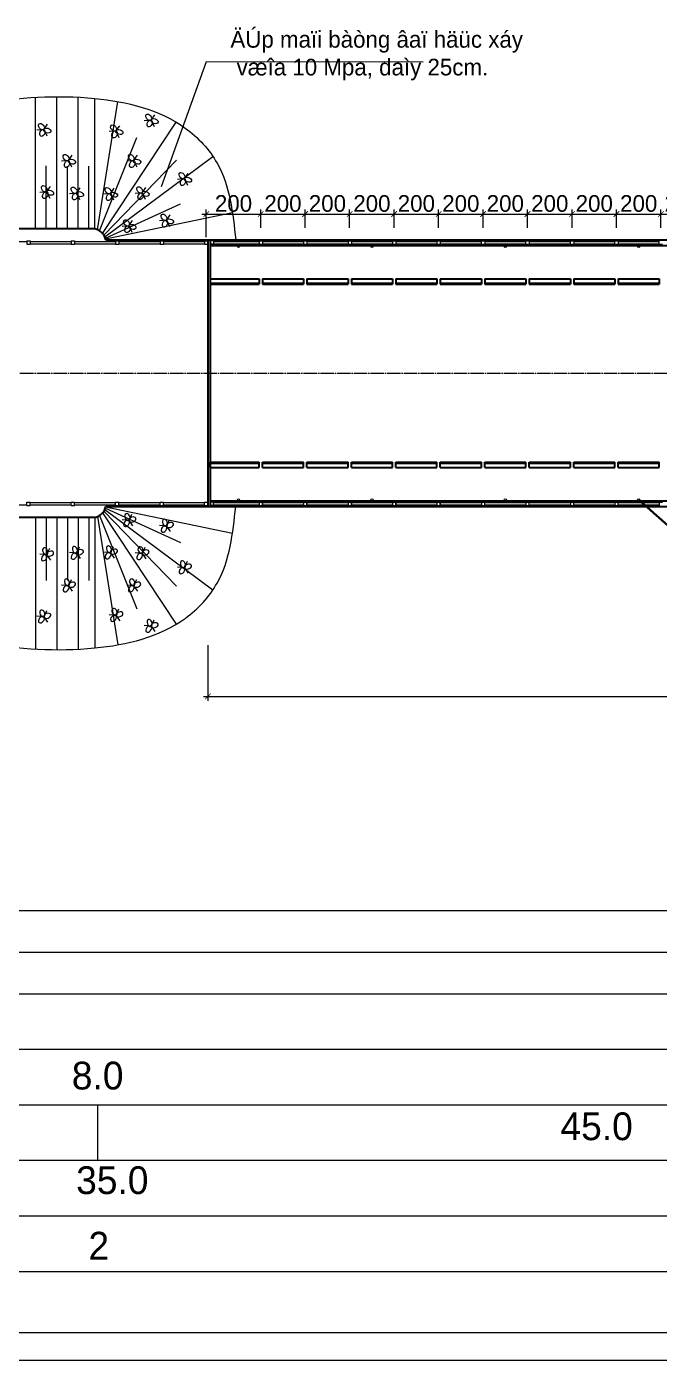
# Model space of a CAD drawing. Header units: millimetres. Extents: x -354608 to 492029, y -885357 to -234285.
# Drawn here: x -290469 to -262019, y -885357 to -825330 of the extents above; entities that cross this region are included whole.
import ezdxf

# ---------------------------------------------------------------- set-up
doc = ezdxf.new("R2010")
doc.units = ezdxf.units.MM
doc.header["$LTSCALE"] = 0.25
doc.header["$MEASUREMENT"] = 0
doc.header["$PDMODE"] = 34
doc.linetypes.add('ACAD_ISO04W100', pattern=[30, 24, -3, 0, -3])
doc.layers.get('0').update_dxf_attribs({"lineweight": 30})
for name, color, linetype, lineweight in [('!text', 130, 'Continuous', 20), ('2', 253, 'Continuous', 15), ('dam', 1, 'Continuous', 35), ('duong 1', 1, 'Continuous', 30), ('duong 3', 3, 'Continuous', 30), ('duongtam', 3, 'ACAD_ISO04W100', 18), ('kichthuoc', 3, 'Continuous', 20)]:
    doc.layers.add(name, color=color, linetype=linetype, lineweight=lineweight)
doc.styles.add('K-THUOC', font='11_3664_VSWICONN.TTF')
doc.styles.get("Standard").update_dxf_attribs({"font": 'VNswitzerlandcondlight.TTF'})
doc.dimstyles.new('CHUAN TL 250', dxfattribs={"dimscale": 250, "dimtxt": 3, "dimasz": 1, "dimexe": 0.8, "dimexo": 0.5, "dimgap": 0.35, "dimtad": 1, "dimdec": 0, "dimlfac": 0.1, "dimzin": 0, "dimdsep": 46, "dimtxsty": 'K-THUOC', "dimblk": 'ARCHTICK', "dimcen": 1, "dimdle": 0.8, "dimclrd": 7, "dimclre": 7, "dimclrt": 256, "dimadec": 0, "dimazin": 0, "dimtfac": 1, "dimtdec": 0, "dimtmove": 0, "dimatfit": 3, "dimfxl": 0, "dimfrac": 2, "dimtolj": 1, "dimtzin": 0, "dimlwd": 15, "dimlwe": 15, "dimarcsym": 0})

# ---------------------------------------------------------------- blocks, each defined once
blk = doc.blocks.new('_ArchTick')
at = {"color": 0, "linetype": 'ByBlock', "const_width": 0.15}
blk.add_lwpolyline([(-0.5, -0.5), (0.5, 0.5)], dxfattribs=at)
blk = doc.blocks.new('*D541')
at = {"layer": '2', "color": 7, "lineweight": 15}
for p, q in [((-268144, -833762), (-265744, -833762)), ((-267944, -834382), (-267944, -833562)), ((-265944, -834382), (-265944, -833562))]:
    blk.add_line(p, q, dxfattribs=at)
at = {"layer": 'Defpoints', "color": 0}
for p in [(-265944, -833762), (-267944, -834507), (-265944, -834507)]:
    blk.add_point(p, dxfattribs=at)
at = {"layer": '2', "color": 7, "lineweight": 15, "xscale": 250, "yscale": 250, "zscale": 250, "rotation": 180}
blk.add_blockref('_ArchTick', (-267944, -833762), dxfattribs=at)
at = {"layer": '2', "color": 7, "lineweight": 15, "xscale": 250, "yscale": 250, "zscale": 250}
blk.add_blockref('_ArchTick', (-265944, -833762), dxfattribs=at)
at = {"layer": '2', "insert": (-266944, -833291), "char_height": 750, "attachment_point": 5, "style": 'K-THUOC'}
blk.add_mtext('\\A1;200', dxfattribs=at)
blk = doc.blocks.new('*D542')
at = {"layer": '2', "color": 7, "lineweight": 15}
for p, q in [((-266144, -833762), (-263744, -833762)), ((-265944, -834382), (-265944, -833562)), ((-263944, -834382), (-263944, -833562))]:
    blk.add_line(p, q, dxfattribs=at)
at = {"layer": 'Defpoints', "color": 0}
for p in [(-263944, -833762), (-265944, -834507), (-263944, -834507)]:
    blk.add_point(p, dxfattribs=at)
at = {"layer": '2', "color": 7, "lineweight": 15, "xscale": 250, "yscale": 250, "zscale": 250, "rotation": 180}
blk.add_blockref('_ArchTick', (-265944, -833762), dxfattribs=at)
at = {"layer": '2', "color": 7, "lineweight": 15, "xscale": 250, "yscale": 250, "zscale": 250}
blk.add_blockref('_ArchTick', (-263944, -833762), dxfattribs=at)
at = {"layer": '2', "insert": (-264944, -833291), "char_height": 750, "attachment_point": 5, "style": 'K-THUOC'}
blk.add_mtext('\\A1;200', dxfattribs=at)
blk = doc.blocks.new('*D543')
at = {"layer": '2', "color": 7, "lineweight": 15}
for p, q in [((-264144, -833762), (-261744, -833762)), ((-263944, -834382), (-263944, -833562)), ((-261944, -834382), (-261944, -833562))]:
    blk.add_line(p, q, dxfattribs=at)
at = {"layer": 'Defpoints', "color": 0}
for p in [(-261944, -833762), (-263944, -834507), (-261944, -834507)]:
    blk.add_point(p, dxfattribs=at)
at = {"layer": '2', "color": 7, "lineweight": 15, "xscale": 250, "yscale": 250, "zscale": 250, "rotation": 180}
blk.add_blockref('_ArchTick', (-263944, -833762), dxfattribs=at)
at = {"layer": '2', "color": 7, "lineweight": 15, "xscale": 250, "yscale": 250, "zscale": 250}
blk.add_blockref('_ArchTick', (-261944, -833762), dxfattribs=at)
at = {"layer": '2', "insert": (-262944, -833291), "char_height": 750, "attachment_point": 5, "style": 'K-THUOC'}
blk.add_mtext('\\A1;200', dxfattribs=at)
blk = doc.blocks.new('*D544')
at = {"layer": '2', "color": 7, "lineweight": 15}
for p, q in [((-262144, -833762), (-259744, -833762)), ((-261944, -834382), (-261944, -833562)), ((-259944, -834382), (-259944, -833562))]:
    blk.add_line(p, q, dxfattribs=at)
at = {"layer": 'Defpoints', "color": 0}
for p in [(-259944, -833762), (-261944, -834507), (-259944, -834507)]:
    blk.add_point(p, dxfattribs=at)
at = {"layer": '2', "color": 7, "lineweight": 15, "xscale": 250, "yscale": 250, "zscale": 250, "rotation": 180}
blk.add_blockref('_ArchTick', (-261944, -833762), dxfattribs=at)
at = {"layer": '2', "color": 7, "lineweight": 15, "xscale": 250, "yscale": 250, "zscale": 250}
blk.add_blockref('_ArchTick', (-259944, -833762), dxfattribs=at)
at = {"layer": '2', "insert": (-260944, -833291), "char_height": 750, "attachment_point": 5, "style": 'K-THUOC'}
blk.add_mtext('\\A1;200', dxfattribs=at)
blk = doc.blocks.new('*D584')
at = {"layer": '2', "color": 7, "lineweight": 15}
for p, q in [((-270144, -833762), (-267744, -833762)), ((-269944, -834382), (-269944, -833562)), ((-267944, -834382), (-267944, -833562))]:
    blk.add_line(p, q, dxfattribs=at)
at = {"layer": 'Defpoints', "color": 0}
for p in [(-267944, -833762), (-269944, -834507), (-267944, -834507)]:
    blk.add_point(p, dxfattribs=at)
at = {"layer": '2', "color": 7, "lineweight": 15, "xscale": 250, "yscale": 250, "zscale": 250, "rotation": 180}
blk.add_blockref('_ArchTick', (-269944, -833762), dxfattribs=at)
at = {"layer": '2', "color": 7, "lineweight": 15, "xscale": 250, "yscale": 250, "zscale": 250}
blk.add_blockref('_ArchTick', (-267944, -833762), dxfattribs=at)
at = {"layer": '2', "insert": (-268944, -833291), "char_height": 750, "attachment_point": 5, "style": 'K-THUOC'}
blk.add_mtext('\\A1;200', dxfattribs=at)
blk = doc.blocks.new('*D585')
at = {"layer": '2', "color": 7, "lineweight": 15}
for p, q in [((-272144, -833762), (-269744, -833762)), ((-271944, -834382), (-271944, -833562)), ((-269944, -834382), (-269944, -833562))]:
    blk.add_line(p, q, dxfattribs=at)
at = {"layer": 'Defpoints', "color": 0}
for p in [(-269944, -833762), (-271944, -834507), (-269944, -834507)]:
    blk.add_point(p, dxfattribs=at)
at = {"layer": '2', "color": 7, "lineweight": 15, "xscale": 250, "yscale": 250, "zscale": 250, "rotation": 180}
blk.add_blockref('_ArchTick', (-271944, -833762), dxfattribs=at)
at = {"layer": '2', "color": 7, "lineweight": 15, "xscale": 250, "yscale": 250, "zscale": 250}
blk.add_blockref('_ArchTick', (-269944, -833762), dxfattribs=at)
at = {"layer": '2', "insert": (-270944, -833291), "char_height": 750, "attachment_point": 5, "style": 'K-THUOC'}
blk.add_mtext('\\A1;200', dxfattribs=at)
blk = doc.blocks.new('*D586')
at = {"layer": '2', "color": 7, "lineweight": 15}
for p, q in [((-274144, -833762), (-271744, -833762)), ((-273944, -834382), (-273944, -833562)), ((-271944, -834382), (-271944, -833562))]:
    blk.add_line(p, q, dxfattribs=at)
at = {"layer": 'Defpoints', "color": 0}
for p in [(-271944, -833762), (-273944, -834507), (-271944, -834507)]:
    blk.add_point(p, dxfattribs=at)
at = {"layer": '2', "color": 7, "lineweight": 15, "xscale": 250, "yscale": 250, "zscale": 250, "rotation": 180}
blk.add_blockref('_ArchTick', (-273944, -833762), dxfattribs=at)
at = {"layer": '2', "color": 7, "lineweight": 15, "xscale": 250, "yscale": 250, "zscale": 250}
blk.add_blockref('_ArchTick', (-271944, -833762), dxfattribs=at)
at = {"layer": '2', "insert": (-272944, -833291), "char_height": 750, "attachment_point": 5, "style": 'K-THUOC'}
blk.add_mtext('\\A1;200', dxfattribs=at)
blk = doc.blocks.new('*D587')
at = {"layer": '2', "color": 7, "lineweight": 15}
for p, q in [((-276144, -833762), (-273744, -833762)), ((-275944, -834382), (-275944, -833562)), ((-273944, -834382), (-273944, -833562))]:
    blk.add_line(p, q, dxfattribs=at)
at = {"layer": 'Defpoints', "color": 0}
for p in [(-273944, -833762), (-275944, -834507), (-273944, -834507)]:
    blk.add_point(p, dxfattribs=at)
at = {"layer": '2', "color": 7, "lineweight": 15, "xscale": 250, "yscale": 250, "zscale": 250, "rotation": 180}
blk.add_blockref('_ArchTick', (-275944, -833762), dxfattribs=at)
at = {"layer": '2', "color": 7, "lineweight": 15, "xscale": 250, "yscale": 250, "zscale": 250}
blk.add_blockref('_ArchTick', (-273944, -833762), dxfattribs=at)
at = {"layer": '2', "insert": (-274944, -833291), "char_height": 750, "attachment_point": 5, "style": 'K-THUOC'}
blk.add_mtext('\\A1;200', dxfattribs=at)
blk = doc.blocks.new('*D588')
at = {"layer": '2', "color": 7, "lineweight": 15}
for p, q in [((-278144, -833762), (-275744, -833762)), ((-277944, -834382), (-277944, -833562)), ((-275944, -834382), (-275944, -833562))]:
    blk.add_line(p, q, dxfattribs=at)
at = {"layer": 'Defpoints', "color": 0}
for p in [(-275944, -833762), (-277944, -834507), (-275944, -834507)]:
    blk.add_point(p, dxfattribs=at)
at = {"layer": '2', "color": 7, "lineweight": 15, "xscale": 250, "yscale": 250, "zscale": 250, "rotation": 180}
blk.add_blockref('_ArchTick', (-277944, -833762), dxfattribs=at)
at = {"layer": '2', "color": 7, "lineweight": 15, "xscale": 250, "yscale": 250, "zscale": 250}
blk.add_blockref('_ArchTick', (-275944, -833762), dxfattribs=at)
at = {"layer": '2', "insert": (-276944, -833291), "char_height": 750, "attachment_point": 5, "style": 'K-THUOC'}
blk.add_mtext('\\A1;200', dxfattribs=at)
blk = doc.blocks.new('*D589')
at = {"layer": '2', "color": 7, "lineweight": 15}
for p, q in [((-280144, -833762), (-277744, -833762)), ((-279944, -834382), (-279944, -833562)), ((-277944, -834382), (-277944, -833562))]:
    blk.add_line(p, q, dxfattribs=at)
at = {"layer": 'Defpoints', "color": 0}
for p in [(-277944, -833762), (-279944, -834507), (-277944, -834507)]:
    blk.add_point(p, dxfattribs=at)
at = {"layer": '2', "color": 7, "lineweight": 15, "xscale": 250, "yscale": 250, "zscale": 250, "rotation": 180}
blk.add_blockref('_ArchTick', (-279944, -833762), dxfattribs=at)
at = {"layer": '2', "color": 7, "lineweight": 15, "xscale": 250, "yscale": 250, "zscale": 250}
blk.add_blockref('_ArchTick', (-277944, -833762), dxfattribs=at)
at = {"layer": '2', "insert": (-278944, -833291), "char_height": 750, "attachment_point": 5, "style": 'K-THUOC'}
blk.add_mtext('\\A1;200', dxfattribs=at)
blk = doc.blocks.new('*D590')
at = {"layer": '2', "color": 7, "lineweight": 15}
for p, q in [((-282592, -833762), (-279744, -833762)), ((-282392, -834801), (-282392, -833562)), ((-279944, -834382), (-279944, -833562))]:
    blk.add_line(p, q, dxfattribs=at)
at = {"layer": 'Defpoints', "color": 0}
for p in [(-279944, -833762), (-282392, -834926), (-279944, -834507)]:
    blk.add_point(p, dxfattribs=at)
at = {"layer": '2', "color": 7, "lineweight": 15, "xscale": 250, "yscale": 250, "zscale": 250, "rotation": 180}
blk.add_blockref('_ArchTick', (-282392, -833762), dxfattribs=at)
at = {"layer": '2', "color": 7, "lineweight": 15, "xscale": 250, "yscale": 250, "zscale": 250}
blk.add_blockref('_ArchTick', (-279944, -833762), dxfattribs=at)
at = {"layer": '2', "insert": (-281168, -833291), "char_height": 750, "attachment_point": 5, "style": 'K-THUOC'}
blk.add_mtext('\\A1;200', dxfattribs=at)
blk = doc.blocks.new('*D676')
at = {"layer": '2', "color": 7, "lineweight": 15}
for p, q in [((-182019, -849772), (-182019, -855673)), ((-282319, -853167), (-282319, -855673)), ((-282519, -855473), (-181819, -855473))]:
    blk.add_line(p, q, dxfattribs=at)
at = {"layer": 'Defpoints', "color": 0}
for p in [(-182019, -849647), (-282319, -853042), (-182019, -855473)]:
    blk.add_point(p, dxfattribs=at)
at = {"layer": '2', "color": 7, "lineweight": 15, "xscale": 250, "yscale": 250, "zscale": 250, "rotation": 180}
blk.add_blockref('_ArchTick', (-282319, -855473), dxfattribs=at)
at = {"layer": '2', "color": 7, "lineweight": 15, "xscale": 250, "yscale": 250, "zscale": 250}
blk.add_blockref('_ArchTick', (-182019, -855473), dxfattribs=at)
at = {"layer": '2', "insert": (-232169, -855003), "char_height": 750, "attachment_point": 5, "style": 'K-THUOC'}
blk.add_mtext('\\A1;10030', dxfattribs=at)

msp = doc.modelspace()

# ---------------------------------------------------------------- linework, layer by layer
at = {"layer": '!text', "color": 2}
for p, q in [((-287407, -834425.8), (-287407, -828558)), ((-287285.2, -834468.5), (-286367.3, -828700.2)), ((-287060.7, -834634.6), (-283747.1, -829624.3)), ((-287191.5, -834521), (-285519.8, -830316.5)), ((-287000.1, -834713.4), (-283737.6, -831336.6)), ((-286958.3, -834786.1), (-282094, -831170.2)), ((-286928.8, -834854.5), (-283548, -833309.1)), ((-281216.5, -833712.1), (-286917.5, -834888.1)), ((-281216.5, -848139.5), (-286917.5, -846963.5)), ((-287407, -847425.8), (-287407, -853293.6)), ((-287285.2, -847383.1), (-286367.3, -853151.4)), ((-287191.5, -847330.6), (-285519.8, -851535.1)), ((-287060.7, -847217), (-283747.1, -852227.3)), ((-287000.1, -847138.2), (-283737.6, -850515)), ((-286958.3, -847065.5), (-282094, -850681.4)), ((-286928.8, -846997), (-283548, -848542.5)), ((-343464.9, -865104.7), (-39561.6, -865104.7)), ((-322182.5, -866979.7), (-41792.9, -866979.7)), ((-343464.9, -868854.7), (-39561.6, -868854.7)), ((-343464.9, -871354.7), (-39561.6, -871354.7)), ((-343464.9, -873854.7), (-39561.6, -873854.7)), ((-287268.6, -876354.7), (-287268.6, -873854.7)), ((-343464.9, -876354.7), (-39561.6, -876354.7)), ((-343464.9, -878854.7), (-39561.6, -878854.7)), ((-343464.9, -881354.7), (-39561.6, -881354.7))]:
    msp.add_line(p, q, dxfattribs=at)
for points in [[(-322268.6, -834425.8), (-309032, -832045.1), (-297529.5, -829784.1), (-287407, -828558), (-283343.3, -829890.8), (-281904.2, -831477.2), (-281068.6, -834925.8)], [(-322268.6, -847425.8), (-309032, -849806.5), (-297529.5, -852067.5), (-287407, -853293.6), (-283343.3, -851960.8), (-281904.2, -850374.4), (-281068.6, -846925.8)]]:
    msp.add_spline(points, degree=3, dxfattribs=at)
at = {"layer": '2'}
for p, q in [((-284411.1, -832520), (-282376.5, -826900.8)), ((-282376.5, -826900.8), (-272639.4, -826912.9)), ((-290067.9, -834425.8), (-290067.9, -828508.9)), ((-289107.9, -834425.8), (-289107.9, -828480.5)), ((-288147.9, -834425.8), (-288147.9, -828502.7)), ((-284876.7, -829534.1), (-285180.9, -829564.9)), ((-284876.7, -829534.1), (-284707.2, -829295.2)), ((-284876.7, -829534.1), (-284740.2, -829822.1)), ((-289701.6, -829957.5), (-290005.8, -829988.4)), ((-289701.6, -829957.5), (-289532.1, -829718.7)), ((-289701.6, -829957.5), (-289565.1, -830245.5)), ((-286454.8, -830024), (-286759, -830054.9)), ((-286454.8, -830024), (-286285.3, -829785.2)), ((-286454.8, -830024), (-286318.3, -830312)), ((-288592.7, -831356.5), (-288896.9, -831387.4)), ((-288592.7, -831356.5), (-288423.2, -831117.7)), ((-288592.7, -831356.5), (-288456.2, -831644.5)), ((-285658.6, -831356.3), (-285962.8, -831387.2)), ((-285658.6, -831356.3), (-285489.1, -831117.5)), ((-285658.6, -831356.3), (-285522.1, -831644.3)), ((-289587.9, -834425.8), (-289587.9, -831589.2)), ((-288627.9, -834425.8), (-288627.9, -831601.2)), ((-287667.9, -834425.8), (-287667.9, -831601.2)), ((-283378.1, -832169.8), (-283208.7, -831931)), ((-289571.3, -832756), (-289401.8, -832517.2)), ((-285282.9, -832808.1), (-285113.4, -832569.2)), ((-283378.1, -832169.8), (-283682.3, -832200.7)), ((-283378.1, -832169.8), (-283241.6, -832457.8)), ((-289571.3, -832756), (-289875.5, -832786.9)), ((-289571.3, -832756), (-289434.8, -833044)), ((-288234.3, -832820.8), (-288538.6, -832851.7)), ((-288234.3, -832820.8), (-288064.9, -832582)), ((-288234.3, -832820.8), (-288097.8, -833108.8)), ((-286703.8, -832842.4), (-287008, -832873.3)), ((-286703.8, -832842.4), (-286534.3, -832603.6)), ((-286703.8, -832842.4), (-286567.3, -833130.4)), ((-285282.9, -832808.1), (-285587.1, -832838.9)), ((-285282.9, -832808.1), (-285146.4, -833096)), ((-285872.6, -834294.7), (-286176.8, -834325.5)), ((-285872.6, -834294.7), (-285703.1, -834055.8)), ((-285872.6, -834294.7), (-285736.1, -834582.7)), ((-284187.7, -834042.2), (-284491.9, -834073.1)), ((-284187.7, -834042.2), (-284018.2, -833803.4)), ((-284187.7, -834042.2), (-284051.2, -834330.2)), ((-290067.9, -847425.8), (-290067.9, -853342.7)), ((-289587.9, -847425.8), (-289587.9, -850262.3)), ((-289107.9, -847425.8), (-289107.9, -853371.1)), ((-288627.9, -847425.8), (-288627.9, -850250.3)), ((-288147.9, -847425.8), (-288147.9, -853348.9)), ((-287667.9, -847425.8), (-287667.9, -850250.3)), ((-285872.6, -847556.9), (-286176.8, -847526)), ((-285872.6, -847556.9), (-285736.1, -847268.9)), ((-285872.6, -847556.9), (-285703.1, -847795.7)), ((-284187.7, -847809.3), (-284051.2, -847521.4)), ((-284187.7, -847809.3), (-284491.9, -847778.5)), ((-284187.7, -847809.3), (-284018.2, -848048.2)), ((-288234.3, -849030.7), (-288097.8, -848742.8)), ((-286703.8, -849009.2), (-286567.3, -848721.2)), ((-285282.9, -849043.5), (-285146.4, -848755.5)), ((-289571.3, -849095.6), (-289875.5, -849064.7)), ((-289571.3, -849095.6), (-289434.8, -848807.6)), ((-289571.3, -849095.6), (-289401.8, -849334.4)), ((-288234.3, -849030.7), (-288538.6, -848999.9)), ((-288234.3, -849030.7), (-288064.9, -849269.6)), ((-286703.8, -849009.2), (-287008, -848978.3)), ((-286703.8, -849009.2), (-286534.3, -849248)), ((-285282.9, -849043.5), (-285587.1, -849012.7)), ((-285282.9, -849043.5), (-285113.4, -849282.4)), ((-283378.1, -849681.7), (-283682.3, -849650.9)), ((-283378.1, -849681.7), (-283241.6, -849393.7)), ((-283378.1, -849681.7), (-283208.7, -849920.6)), ((-288592.7, -850495.1), (-288896.9, -850464.2)), ((-288592.7, -850495.1), (-288456.2, -850207.1)), ((-288592.7, -850495.1), (-288423.2, -850733.9)), ((-285658.6, -850495.2), (-285962.8, -850464.4)), ((-285658.6, -850495.2), (-285522.1, -850207.3)), ((-285658.6, -850495.2), (-285489.1, -850734.1)), ((-289701.6, -851894), (-289565.1, -851606.1)), ((-286454.8, -851827.5), (-286318.3, -851539.6)), ((-289701.6, -851894), (-290005.8, -851863.2)), ((-289701.6, -851894), (-289532.1, -852132.9)), ((-286454.8, -851827.5), (-286759, -851796.7)), ((-286454.8, -851827.5), (-286285.3, -852066.4)), ((-284876.7, -852317.5), (-285180.9, -852286.6)), ((-284876.7, -852317.5), (-284740.2, -852029.5)), ((-284876.7, -852317.5), (-284707.2, -852556.3))]:
    msp.add_line(p, q, dxfattribs=at)
at = {"layer": '2', "lineweight": 5}
for p, q in [((-290468.6, -834975.8), (-290318.6, -834975.8)), ((-290468.6, -834975.8), (-290318.6, -834975.8)), ((-290468.6, -834975.8), (-290468.6, -835125.8)), ((-290318.6, -834975.8), (-290318.6, -835125.8)), ((-290318.6, -834975.8), (-290318.6, -835125.8)), ((-288468.6, -834975.8), (-288318.6, -834975.8)), ((-288468.6, -834975.8), (-288318.6, -834975.8)), ((-288468.6, -834975.8), (-288468.6, -835125.8)), ((-288318.6, -834975.8), (-288318.6, -835125.8)), ((-288318.6, -834975.8), (-288318.6, -835125.8)), ((-286468.6, -834975.8), (-286318.6, -834975.8)), ((-286468.6, -834975.8), (-286318.6, -834975.8)), ((-286468.6, -834975.8), (-286468.6, -835125.8)), ((-286318.6, -834975.8), (-286318.6, -835125.8)), ((-286318.6, -834975.8), (-286318.6, -835125.8)), ((-284468.6, -834975.8), (-284318.6, -834975.8)), ((-284468.6, -834975.8), (-284318.6, -834975.8)), ((-284468.6, -834975.8), (-284468.6, -835125.8)), ((-284318.6, -834975.8), (-284318.6, -835125.8)), ((-284318.6, -834975.8), (-284318.6, -835125.8)), ((-282468.6, -834975.8), (-282318.6, -834975.8)), ((-282468.6, -834975.8), (-282318.6, -834975.8)), ((-282468.6, -834975.8), (-282468.6, -835125.8)), ((-282468.6, -834975.8), (-282318.6, -834975.8)), ((-282468.6, -834975.8), (-282318.6, -834975.8)), ((-282468.6, -834975.8), (-282468.6, -835125.8)), ((-282318.6, -834975.8), (-282318.6, -835125.8)), ((-282318.6, -834975.8), (-282318.6, -835125.8)), ((-282318.6, -834975.8), (-282318.6, -835125.8)), ((-282318.6, -834975.8), (-282318.6, -835125.8)), ((-282218.6, -834975.8), (-282218.6, -835125.8)), ((-282068.6, -834975.8), (-282218.6, -834975.8)), ((-282218.6, -834975.8), (-282218.6, -835125.8)), ((-282068.6, -834975.8), (-282218.6, -834975.8)), ((-282068.6, -834975.8), (-282068.6, -835125.8)), ((-280018.6, -834975.8), (-279868.6, -834975.8)), ((-280018.6, -834975.8), (-279868.6, -834975.8)), ((-280018.6, -834975.8), (-280018.6, -835125.8)), ((-279868.6, -834975.8), (-279868.6, -835125.8)), ((-279868.6, -834975.8), (-279868.6, -835125.8)), ((-278018.6, -834975.8), (-277868.6, -834975.8)), ((-278018.6, -834975.8), (-277868.6, -834975.8)), ((-278018.6, -834975.8), (-278018.6, -835125.8)), ((-277868.6, -834975.8), (-277868.6, -835125.8)), ((-277868.6, -834975.8), (-277868.6, -835125.8)), ((-276018.6, -834975.8), (-275868.6, -834975.8)), ((-276018.6, -834975.8), (-275868.6, -834975.8)), ((-276018.6, -834975.8), (-276018.6, -835125.8)), ((-275868.6, -834975.8), (-275868.6, -835125.8)), ((-275868.6, -834975.8), (-275868.6, -835125.8)), ((-274018.6, -834975.8), (-273868.6, -834975.8)), ((-274018.6, -834975.8), (-273868.6, -834975.8)), ((-274018.6, -834975.8), (-274018.6, -835125.8)), ((-273868.6, -834975.8), (-273868.6, -835125.8)), ((-273868.6, -834975.8), (-273868.6, -835125.8)), ((-272018.6, -834975.8), (-271868.6, -834975.8)), ((-272018.6, -834975.8), (-271868.6, -834975.8)), ((-272018.6, -834975.8), (-272018.6, -835125.8)), ((-271868.6, -834975.8), (-271868.6, -835125.8)), ((-271868.6, -834975.8), (-271868.6, -835125.8)), ((-270018.6, -834975.8), (-269868.6, -834975.8)), ((-270018.6, -834975.8), (-269868.6, -834975.8)), ((-270018.6, -835125.8), (-270018.6, -834975.8)), ((-270018.6, -835125.8), (-270018.6, -834975.8)), ((-269868.6, -834975.8), (-269868.6, -835125.8)), ((-269868.6, -834975.8), (-269868.6, -835125.8)), ((-268018.6, -834975.8), (-267868.6, -834975.8)), ((-268018.6, -834975.8), (-267868.6, -834975.8)), ((-268018.6, -835125.8), (-268018.6, -834975.8)), ((-268018.6, -835125.8), (-268018.6, -834975.8)), ((-267868.6, -834975.8), (-267868.6, -835125.8)), ((-267868.6, -834975.8), (-267868.6, -835125.8)), ((-266018.6, -834975.8), (-265868.6, -834975.8)), ((-266018.6, -834975.8), (-265868.6, -834975.8)), ((-266018.6, -835125.8), (-266018.6, -834975.8)), ((-266018.6, -835125.8), (-266018.6, -834975.8)), ((-265868.6, -834975.8), (-265868.6, -835125.8)), ((-265868.6, -834975.8), (-265868.6, -835125.8)), ((-264018.6, -834975.8), (-263868.6, -834975.8)), ((-264018.6, -835125.8), (-264018.6, -834975.8)), ((-263868.6, -834975.8), (-263868.6, -835125.8)), ((-262018.6, -835125.8), (-262018.6, -834975.8)), ((-292318.6, -835000.8), (-290468.6, -835000.8)), ((-290468.6, -835125.8), (-290318.6, -835125.8)), ((-290468.6, -835125.8), (-290318.6, -835125.8)), ((-290318.6, -835000.8), (-288468.6, -835000.8)), ((-290318.6, -835000.8), (-288468.6, -835000.8)), ((-290318.6, -835100.8), (-288468.6, -835100.8)), ((-290318.6, -835100.8), (-288468.6, -835100.8)), ((-288468.6, -835125.8), (-288318.6, -835125.8)), ((-288468.6, -835125.8), (-288318.6, -835125.8)), ((-288318.6, -835000.8), (-286468.6, -835000.8)), ((-288318.6, -835000.8), (-286468.6, -835000.8)), ((-288318.6, -835100.8), (-286468.6, -835100.8)), ((-288318.6, -835100.8), (-286468.6, -835100.8)), ((-286468.6, -835125.8), (-286318.6, -835125.8)), ((-286468.6, -835125.8), (-286318.6, -835125.8)), ((-286318.6, -835000.8), (-284468.6, -835000.8)), ((-286318.6, -835000.8), (-284468.6, -835000.8)), ((-286318.6, -835100.8), (-284468.6, -835100.8)), ((-286318.6, -835100.8), (-284468.6, -835100.8)), ((-284468.6, -835125.8), (-284318.6, -835125.8)), ((-284468.6, -835125.8), (-284318.6, -835125.8)), ((-284318.6, -835000.8), (-282468.6, -835000.8)), ((-284318.6, -835000.8), (-282468.6, -835000.8)), ((-284318.6, -835100.8), (-282468.6, -835100.8)), ((-284318.6, -835100.8), (-282468.6, -835100.8)), ((-282468.6, -835125.8), (-282318.6, -835125.8)), ((-282468.6, -835125.8), (-282318.6, -835125.8)), ((-282468.6, -835125.8), (-282318.6, -835125.8)), ((-282468.6, -835125.8), (-282318.6, -835125.8)), ((-282068.6, -835125.8), (-282218.6, -835125.8)), ((-282068.6, -835125.8), (-282218.6, -835125.8)), ((-282068.6, -835000.8), (-280018.6, -835000.8)), ((-282068.6, -835000.8), (-280018.6, -835000.8)), ((-282068.6, -835100.8), (-280018.6, -835100.8)), ((-282068.6, -835100.8), (-280018.6, -835100.8)), ((-280018.6, -835125.8), (-279868.6, -835125.8)), ((-280018.6, -835125.8), (-279868.6, -835125.8)), ((-279868.6, -835000.8), (-278018.6, -835000.8)), ((-279868.6, -835000.8), (-278018.6, -835000.8)), ((-279868.6, -835100.8), (-278018.6, -835100.8)), ((-279868.6, -835100.8), (-278018.6, -835100.8)), ((-278018.6, -835125.8), (-277868.6, -835125.8)), ((-278018.6, -835125.8), (-277868.6, -835125.8)), ((-277868.6, -835000.8), (-276018.6, -835000.8)), ((-277868.6, -835000.8), (-276018.6, -835000.8)), ((-277868.6, -835100.8), (-276018.6, -835100.8)), ((-277868.6, -835100.8), (-276018.6, -835100.8)), ((-276018.6, -835125.8), (-275868.6, -835125.8)), ((-276018.6, -835125.8), (-275868.6, -835125.8)), ((-275868.6, -835000.8), (-274018.6, -835000.8)), ((-275868.6, -835000.8), (-274018.6, -835000.8)), ((-275868.6, -835100.8), (-274018.6, -835100.8)), ((-275868.6, -835100.8), (-274018.6, -835100.8)), ((-274018.6, -835125.8), (-273868.6, -835125.8)), ((-274018.6, -835125.8), (-273868.6, -835125.8)), ((-273868.6, -835000.8), (-272018.6, -835000.8)), ((-273868.6, -835000.8), (-272018.6, -835000.8)), ((-273868.6, -835100.8), (-272018.6, -835100.8)), ((-273868.6, -835100.8), (-272018.6, -835100.8)), ((-272018.6, -835125.8), (-271868.6, -835125.8)), ((-272018.6, -835125.8), (-271868.6, -835125.8)), ((-271868.6, -835000.8), (-270018.6, -835000.8)), ((-271868.6, -835000.8), (-270018.6, -835000.8)), ((-271868.6, -835100.8), (-270018.6, -835100.8)), ((-271868.6, -835100.8), (-270018.6, -835100.8)), ((-270018.6, -835125.8), (-269868.6, -835125.8)), ((-270018.6, -835125.8), (-269868.6, -835125.8)), ((-269868.6, -835000.8), (-268018.6, -835000.8)), ((-269868.6, -835000.8), (-268018.6, -835000.8)), ((-269868.6, -835100.8), (-268018.6, -835100.8)), ((-269868.6, -835100.8), (-268018.6, -835100.8)), ((-268018.6, -835125.8), (-267868.6, -835125.8)), ((-268018.6, -835125.8), (-267868.6, -835125.8)), ((-267868.6, -835000.8), (-266018.6, -835000.8)), ((-267868.6, -835000.8), (-266018.6, -835000.8)), ((-267868.6, -835100.8), (-266018.6, -835100.8)), ((-267868.6, -835100.8), (-266018.6, -835100.8)), ((-266018.6, -835125.8), (-265868.6, -835125.8)), ((-266018.6, -835125.8), (-265868.6, -835125.8)), ((-265868.6, -835000.8), (-264018.6, -835000.8)), ((-265868.6, -835000.8), (-264018.6, -835000.8)), ((-265868.6, -835100.8), (-264018.6, -835100.8)), ((-265868.6, -835100.8), (-264018.6, -835100.8)), ((-264018.6, -835125.8), (-263868.6, -835125.8)), ((-263868.6, -835000.8), (-262018.6, -835000.8)), ((-263868.6, -835100.8), (-262018.6, -835100.8)), ((-262018.6, -835125.8), (-261868.6, -835125.8)), ((-292318.6, -846850.8), (-290468.6, -846850.8)), ((-290468.6, -846725.8), (-290318.6, -846725.8)), ((-290468.6, -846725.8), (-290318.6, -846725.8)), ((-290468.6, -846875.8), (-290468.6, -846725.8)), ((-290468.6, -846875.8), (-290318.6, -846875.8)), ((-290468.6, -846875.8), (-290318.6, -846875.8)), ((-290318.6, -846875.8), (-290318.6, -846725.8)), ((-290318.6, -846875.8), (-290318.6, -846725.8)), ((-290318.6, -846750.8), (-288468.6, -846750.8)), ((-290318.6, -846750.8), (-288468.6, -846750.8)), ((-290318.6, -846850.8), (-288468.6, -846850.8)), ((-290318.6, -846850.8), (-288468.6, -846850.8)), ((-288468.6, -846725.8), (-288318.6, -846725.8)), ((-288468.6, -846725.8), (-288318.6, -846725.8)), ((-288468.6, -846875.8), (-288468.6, -846725.8)), ((-288468.6, -846875.8), (-288318.6, -846875.8)), ((-288468.6, -846875.8), (-288318.6, -846875.8)), ((-288318.6, -846875.8), (-288318.6, -846725.8)), ((-288318.6, -846875.8), (-288318.6, -846725.8)), ((-288318.6, -846750.8), (-286468.6, -846750.8)), ((-288318.6, -846750.8), (-286468.6, -846750.8)), ((-288318.6, -846850.8), (-286468.6, -846850.8)), ((-288318.6, -846850.8), (-286468.6, -846850.8)), ((-286468.6, -846725.8), (-286318.6, -846725.8)), ((-286468.6, -846725.8), (-286318.6, -846725.8)), ((-286468.6, -846875.8), (-286468.6, -846725.8)), ((-286468.6, -846875.8), (-286318.6, -846875.8)), ((-286468.6, -846875.8), (-286318.6, -846875.8)), ((-286318.6, -846875.8), (-286318.6, -846725.8)), ((-286318.6, -846875.8), (-286318.6, -846725.8)), ((-286318.6, -846750.8), (-284468.6, -846750.8)), ((-286318.6, -846750.8), (-284468.6, -846750.8)), ((-286318.6, -846850.8), (-284468.6, -846850.8)), ((-286318.6, -846850.8), (-284468.6, -846850.8)), ((-284468.6, -846725.8), (-284318.6, -846725.8)), ((-284468.6, -846725.8), (-284318.6, -846725.8)), ((-284468.6, -846875.8), (-284468.6, -846725.8)), ((-284468.6, -846875.8), (-284318.6, -846875.8)), ((-284468.6, -846875.8), (-284318.6, -846875.8)), ((-284318.6, -846875.8), (-284318.6, -846725.8)), ((-284318.6, -846875.8), (-284318.6, -846725.8)), ((-284318.6, -846750.8), (-282468.6, -846750.8)), ((-284318.6, -846750.8), (-282468.6, -846750.8)), ((-284318.6, -846850.8), (-282468.6, -846850.8)), ((-284318.6, -846850.8), (-282468.6, -846850.8)), ((-282468.6, -846725.8), (-282318.6, -846725.8)), ((-282468.6, -846725.8), (-282318.6, -846725.8)), ((-282468.6, -846875.8), (-282468.6, -846725.8)), ((-282468.6, -846725.8), (-282318.6, -846725.8)), ((-282468.6, -846725.8), (-282318.6, -846725.8)), ((-282468.6, -846875.8), (-282468.6, -846725.8)), ((-282468.6, -846875.8), (-282318.6, -846875.8)), ((-282468.6, -846875.8), (-282318.6, -846875.8)), ((-282468.6, -846875.8), (-282318.6, -846875.8)), ((-282468.6, -846875.8), (-282318.6, -846875.8)), ((-282218.6, -846875.8), (-282218.6, -846725.8)), ((-282068.6, -846725.8), (-282218.6, -846725.8)), ((-282218.6, -846875.8), (-282218.6, -846725.8)), ((-282068.6, -846725.8), (-282218.6, -846725.8)), ((-282068.6, -846875.8), (-282218.6, -846875.8)), ((-282068.6, -846875.8), (-282218.6, -846875.8)), ((-282068.6, -846875.8), (-282068.6, -846725.8)), ((-282068.6, -846750.8), (-280018.6, -846750.8)), ((-282068.6, -846750.8), (-280018.6, -846750.8)), ((-282068.6, -846850.8), (-280018.6, -846850.8)), ((-281868.6, -846750.8), (-280018.6, -846750.8)), ((-281868.6, -846850.8), (-280018.6, -846850.8)), ((-280018.6, -846725.8), (-279868.6, -846725.8)), ((-280018.6, -846725.8), (-279868.6, -846725.8)), ((-280018.6, -846725.8), (-280018.6, -846875.8)), ((-280018.6, -846875.8), (-279868.6, -846875.8)), ((-280018.6, -846875.8), (-279868.6, -846875.8)), ((-279868.6, -846725.8), (-279868.6, -846875.8)), ((-279868.6, -846875.8), (-279868.6, -846725.8)), ((-279868.6, -846875.8), (-279868.6, -846725.8)), ((-279868.6, -846750.8), (-278018.6, -846750.8)), ((-279868.6, -846750.8), (-278018.6, -846750.8)), ((-279868.6, -846850.8), (-278018.6, -846850.8)), ((-279868.6, -846850.8), (-278018.6, -846850.8)), ((-278018.6, -846725.8), (-277868.6, -846725.8)), ((-278018.6, -846725.8), (-277868.6, -846725.8)), ((-278018.6, -846725.8), (-278018.6, -846875.8)), ((-278018.6, -846875.8), (-277868.6, -846875.8)), ((-278018.6, -846875.8), (-277868.6, -846875.8)), ((-277868.6, -846725.8), (-277868.6, -846875.8)), ((-277868.6, -846875.8), (-277868.6, -846725.8)), ((-277868.6, -846875.8), (-277868.6, -846725.8)), ((-277868.6, -846750.8), (-276018.6, -846750.8)), ((-277868.6, -846750.8), (-276018.6, -846750.8)), ((-277868.6, -846850.8), (-276018.6, -846850.8)), ((-277868.6, -846850.8), (-276018.6, -846850.8)), ((-276018.6, -846725.8), (-275868.6, -846725.8)), ((-276018.6, -846725.8), (-275868.6, -846725.8)), ((-276018.6, -846725.8), (-276018.6, -846875.8)), ((-276018.6, -846875.8), (-275868.6, -846875.8)), ((-276018.6, -846875.8), (-275868.6, -846875.8)), ((-275868.6, -846725.8), (-275868.6, -846875.8)), ((-275868.6, -846875.8), (-275868.6, -846725.8)), ((-275868.6, -846875.8), (-275868.6, -846725.8)), ((-275868.6, -846750.8), (-274018.6, -846750.8)), ((-275868.6, -846750.8), (-274018.6, -846750.8)), ((-275868.6, -846850.8), (-274018.6, -846850.8)), ((-275868.6, -846850.8), (-274018.6, -846850.8)), ((-274018.6, -846725.8), (-273868.6, -846725.8)), ((-274018.6, -846725.8), (-273868.6, -846725.8)), ((-274018.6, -846725.8), (-274018.6, -846875.8)), ((-274018.6, -846875.8), (-273868.6, -846875.8)), ((-274018.6, -846875.8), (-273868.6, -846875.8)), ((-273868.6, -846725.8), (-273868.6, -846875.8)), ((-273868.6, -846875.8), (-273868.6, -846725.8)), ((-273868.6, -846875.8), (-273868.6, -846725.8)), ((-273868.6, -846750.8), (-272018.6, -846750.8)), ((-273868.6, -846750.8), (-272018.6, -846750.8)), ((-273868.6, -846850.8), (-272018.6, -846850.8)), ((-273868.6, -846850.8), (-272018.6, -846850.8)), ((-272018.6, -846725.8), (-271868.6, -846725.8)), ((-272018.6, -846725.8), (-271868.6, -846725.8)), ((-272018.6, -846725.8), (-272018.6, -846875.8)), ((-272018.6, -846875.8), (-271868.6, -846875.8)), ((-272018.6, -846875.8), (-271868.6, -846875.8)), ((-271868.6, -846725.8), (-271868.6, -846875.8)), ((-271868.6, -846875.8), (-271868.6, -846725.8)), ((-271868.6, -846875.8), (-271868.6, -846725.8)), ((-271868.6, -846750.8), (-270018.6, -846750.8)), ((-271868.6, -846750.8), (-270018.6, -846750.8)), ((-271868.6, -846850.8), (-270018.6, -846850.8)), ((-271868.6, -846850.8), (-270018.6, -846850.8)), ((-270018.6, -846725.8), (-270018.6, -846875.8)), ((-270018.6, -846725.8), (-270018.6, -846875.8)), ((-270018.6, -846725.8), (-269868.6, -846725.8)), ((-270018.6, -846725.8), (-269868.6, -846725.8)), ((-270018.6, -846875.8), (-269868.6, -846875.8)), ((-270018.6, -846875.8), (-269868.6, -846875.8)), ((-269868.6, -846875.8), (-269868.6, -846725.8)), ((-269868.6, -846875.8), (-269868.6, -846725.8)), ((-269868.6, -846750.8), (-268018.6, -846750.8)), ((-269868.6, -846750.8), (-268018.6, -846750.8)), ((-269868.6, -846850.8), (-268018.6, -846850.8)), ((-269868.6, -846850.8), (-268018.6, -846850.8)), ((-268018.6, -846725.8), (-268018.6, -846875.8)), ((-268018.6, -846725.8), (-268018.6, -846875.8)), ((-268018.6, -846725.8), (-267868.6, -846725.8)), ((-268018.6, -846725.8), (-267868.6, -846725.8)), ((-268018.6, -846875.8), (-267868.6, -846875.8)), ((-268018.6, -846875.8), (-267868.6, -846875.8)), ((-267868.6, -846875.8), (-267868.6, -846725.8)), ((-267868.6, -846875.8), (-267868.6, -846725.8)), ((-267868.6, -846750.8), (-266018.6, -846750.8)), ((-267868.6, -846750.8), (-266018.6, -846750.8)), ((-267868.6, -846850.8), (-266018.6, -846850.8)), ((-267868.6, -846850.8), (-266018.6, -846850.8)), ((-266018.6, -846725.8), (-266018.6, -846875.8)), ((-266018.6, -846725.8), (-266018.6, -846875.8)), ((-266018.6, -846725.8), (-265868.6, -846725.8)), ((-266018.6, -846725.8), (-265868.6, -846725.8)), ((-266018.6, -846875.8), (-265868.6, -846875.8)), ((-266018.6, -846875.8), (-265868.6, -846875.8)), ((-265868.6, -846875.8), (-265868.6, -846725.8)), ((-265868.6, -846875.8), (-265868.6, -846725.8)), ((-265868.6, -846750.8), (-264018.6, -846750.8)), ((-265868.6, -846750.8), (-264018.6, -846750.8)), ((-265868.6, -846850.8), (-264018.6, -846850.8)), ((-265868.6, -846850.8), (-264018.6, -846850.8)), ((-264018.6, -846725.8), (-264018.6, -846875.8)), ((-264018.6, -846725.8), (-263868.6, -846725.8)), ((-264018.6, -846875.8), (-263868.6, -846875.8)), ((-263868.6, -846875.8), (-263868.6, -846725.8)), ((-263868.6, -846750.8), (-262018.6, -846750.8)), ((-263868.6, -846850.8), (-262018.6, -846850.8)), ((-262018.6, -846725.8), (-262018.6, -846875.8)), ((-262018.6, -846725.8), (-261868.6, -846725.8))]:
    msp.add_line(p, q, dxfattribs=at)
at = {"layer": '2', "color": 1, "lineweight": 5}
for p, q in [((-348358.2, -884106.6), (81070.4, -884106.6)), ((-354608.2, -885356.6), (82320.4, -885356.6))]:
    msp.add_line(p, q, dxfattribs=at)
at = {"layer": '2'}
for centre, major_axis in [((-284981.3, -829406.4), (-104.8, 127.5)), ((-284940.7, -829686.2), (-63.7, -152.3)), ((-284718.8, -829581.7), (-156.5, 52.4)), ((-289806.2, -829829.9), (-104.8, 127.5)), ((-289765.6, -830109.7), (-63.7, -152.3)), ((-289543.7, -830005.2), (-156.5, 52.4)), ((-286559.4, -829896.4), (-104.8, 127.5)), ((-286518.8, -830176.2), (-63.7, -152.3)), ((-286296.9, -830071.7), (-156.5, 52.4)), ((-288697.3, -831228.8), (-104.8, 127.5)), ((-288656.7, -831508.7), (-63.7, -152.3)), ((-288434.8, -831404.2), (-156.5, 52.4)), ((-285763.2, -831228.7), (-104.8, 127.5)), ((-285722.5, -831508.5), (-63.7, -152.3)), ((-285500.6, -831404), (-156.5, 52.4)), ((-283482.8, -832042.2), (-104.8, 127.5)), ((-289675.9, -832628.3), (-104.8, 127.5)), ((-288339, -832693.2), (-104.8, 127.5)), ((-286808.4, -832714.7), (-104.8, 127.5)), ((-285387.5, -832680.4), (-104.8, 127.5)), ((-283442.1, -832322), (-63.7, -152.3)), ((-283220.2, -832217.5), (-156.5, 52.4)), ((-289635.3, -832908.2), (-63.7, -152.3)), ((-289413.4, -832803.7), (-156.5, 52.4)), ((-288298.3, -832973), (-63.7, -152.3)), ((-288076.4, -832868.5), (-156.5, 52.4)), ((-286767.7, -832994.6), (-63.7, -152.3)), ((-286545.8, -832890.1), (-156.5, 52.4)), ((-285346.8, -832960.2), (-63.7, -152.3)), ((-285124.9, -832855.7), (-156.5, 52.4)), ((-284292.3, -833914.6), (-104.8, 127.5)), ((-285977.2, -834167), (-104.8, 127.5)), ((-285936.5, -834446.9), (-63.7, -152.3)), ((-285714.7, -834342.3), (-156.5, 52.4)), ((-284251.6, -834194.4), (-63.7, -152.3)), ((-284029.7, -834089.9), (-156.5, 52.4))]:
    msp.add_ellipse(centre, major_axis=major_axis, ratio=0.6558151, start_param=-3.141592653589793, end_param=3.141592653589793, dxfattribs=at)
at = {"layer": '2', "extrusion": (0, 0, -1)}
for centre, major_axis in [((-285977.2, -847684.6), (-104.8, -127.5)), ((-285936.5, -847404.7), (-63.7, 152.3)), ((-285714.7, -847509.3), (-156.5, -52.4)), ((-284251.6, -847657.2), (-63.7, 152.3)), ((-284292.3, -847937), (-104.8, -127.5)), ((-284029.7, -847761.7), (-156.5, -52.4)), ((-289635.3, -848943.4), (-63.7, 152.3)), ((-288298.3, -848878.6), (-63.7, 152.3)), ((-286767.7, -848857), (-63.7, 152.3)), ((-285346.8, -848891.4), (-63.7, 152.3)), ((-289675.9, -849223.3), (-104.8, -127.5)), ((-289413.4, -849047.9), (-156.5, -52.4)), ((-288339, -849158.4), (-104.8, -127.5)), ((-288076.4, -848983.1), (-156.5, -52.4)), ((-286808.4, -849136.9), (-104.8, -127.5)), ((-286545.8, -848961.5), (-156.5, -52.4)), ((-285387.5, -849171.2), (-104.8, -127.5)), ((-285124.9, -848995.9), (-156.5, -52.4)), ((-283442.1, -849529.6), (-63.7, 152.3)), ((-283482.8, -849809.4), (-104.8, -127.5)), ((-283220.2, -849634.1), (-156.5, -52.4)), ((-288697.3, -850622.7), (-104.8, -127.5)), ((-288656.7, -850342.9), (-63.7, 152.3)), ((-288434.8, -850447.4), (-156.5, -52.4)), ((-285763.2, -850622.9), (-104.8, -127.5)), ((-285722.5, -850343.1), (-63.7, 152.3)), ((-285500.6, -850447.6), (-156.5, -52.4)), ((-289765.6, -851741.9), (-63.7, 152.3)), ((-289543.7, -851846.4), (-156.5, -52.4)), ((-286518.8, -851675.4), (-63.7, 152.3)), ((-286296.9, -851779.9), (-156.5, -52.4)), ((-289806.2, -852021.7), (-104.8, -127.5)), ((-286559.4, -851955.2), (-104.8, -127.5)), ((-284981.3, -852445.2), (-104.8, -127.5)), ((-284940.7, -852165.3), (-63.7, 152.3)), ((-284718.8, -852269.9), (-156.5, -52.4))]:
    msp.add_ellipse(centre, major_axis=major_axis, ratio=0.6558151, start_param=-3.141592653589793, end_param=3.141592653589793, dxfattribs=at)
at = {"layer": 'dam'}
msp.add_line((-262943.6, -846625.8), (-259773.7, -849446.3), dxfattribs=at)
at = {"layer": 'duong 1'}
for p, q in [((-287407, -834425.8), (-322268.6, -834425.8)), ((-286907, -834925.8), (-182023.4, -834925.8)), ((-282318.6, -834925.8), (-282318.6, -846925.8)), ((-282218.6, -834925.8), (-282218.6, -846925.8)), ((-282218.6, -835175.8), (-182018.6, -835175.8)), ((-282218.6, -836675.8), (-280018.6, -836675.8)), ((-282218.6, -836675.8), (-282218.6, -836925.8)), ((-280018.6, -836675.8), (-280018.6, -836925.8)), ((-279868.6, -836675.8), (-278018.6, -836675.8)), ((-279868.6, -836675.8), (-279868.6, -836925.8)), ((-278018.6, -836675.8), (-278018.6, -836925.8)), ((-277868.6, -836675.8), (-276018.6, -836675.8)), ((-277868.6, -836675.8), (-277868.6, -836925.8)), ((-276018.6, -836675.8), (-276018.6, -836925.8)), ((-275868.6, -836675.8), (-274018.6, -836675.8)), ((-275868.6, -836675.8), (-275868.6, -836925.8)), ((-274018.6, -836675.8), (-274018.6, -836925.8)), ((-273868.6, -836675.8), (-272018.6, -836675.8)), ((-273868.6, -836675.8), (-273868.6, -836925.8)), ((-272018.6, -836675.8), (-272018.6, -836925.8)), ((-271868.6, -836675.8), (-270018.6, -836675.8)), ((-271868.6, -836675.8), (-271868.6, -836925.8)), ((-270018.6, -836675.8), (-270018.6, -836925.8)), ((-269868.6, -836675.8), (-268018.6, -836675.8)), ((-269868.6, -836675.8), (-269868.6, -836925.8)), ((-268018.6, -836675.8), (-268018.6, -836925.8)), ((-267868.6, -836675.8), (-266018.6, -836675.8)), ((-267868.6, -836675.8), (-267868.6, -836925.8)), ((-266018.6, -836675.8), (-266018.6, -836925.8)), ((-265868.6, -836675.8), (-264018.6, -836675.8)), ((-265868.6, -836675.8), (-265868.6, -836925.8)), ((-264018.6, -836675.8), (-264018.6, -836925.8)), ((-263868.6, -836675.8), (-262018.6, -836675.8)), ((-263868.6, -836675.8), (-263868.6, -836925.8)), ((-262018.6, -836675.8), (-262018.6, -836925.8)), ((-282218.6, -836875.8), (-280018.6, -836875.8)), ((-282218.6, -836925.8), (-280018.6, -836925.8)), ((-279868.6, -836875.8), (-278018.6, -836875.8)), ((-279868.6, -836925.8), (-278018.6, -836925.8)), ((-277868.6, -836875.8), (-276018.6, -836875.8)), ((-277868.6, -836925.8), (-276018.6, -836925.8)), ((-275868.6, -836875.8), (-274018.6, -836875.8)), ((-275868.6, -836925.8), (-274018.6, -836925.8)), ((-273868.6, -836875.8), (-272018.6, -836875.8)), ((-273868.6, -836925.8), (-272018.6, -836925.8)), ((-271868.6, -836875.8), (-270018.6, -836875.8)), ((-271868.6, -836925.8), (-270018.6, -836925.8)), ((-269868.6, -836875.8), (-268018.6, -836875.8)), ((-269868.6, -836925.8), (-268018.6, -836925.8)), ((-267868.6, -836875.8), (-266018.6, -836875.8)), ((-267868.6, -836925.8), (-266018.6, -836925.8)), ((-265868.6, -836875.8), (-264018.6, -836875.8)), ((-265868.6, -836925.8), (-264018.6, -836925.8)), ((-263868.6, -836875.8), (-262018.6, -836875.8)), ((-263868.6, -836925.8), (-262018.6, -836925.8)), ((-282218.6, -844925.8), (-280018.6, -844925.8)), ((-282218.6, -845175.8), (-282218.6, -844925.8)), ((-282218.6, -844975.8), (-280018.6, -844975.8)), ((-282218.6, -845175.8), (-280018.6, -845175.8)), ((-281868.6, -844925.8), (-280018.6, -844925.8)), ((-281868.6, -844975.8), (-280018.6, -844975.8)), ((-281868.6, -845175.8), (-280018.6, -845175.8)), ((-280018.6, -845175.8), (-280018.6, -844925.8)), ((-279868.6, -845175.8), (-279868.6, -844925.8)), ((-279868.6, -844925.8), (-278018.6, -844925.8)), ((-279868.6, -844975.8), (-278018.6, -844975.8)), ((-279868.6, -845175.8), (-278018.6, -845175.8)), ((-278018.6, -845175.8), (-278018.6, -844925.8)), ((-277868.6, -845175.8), (-277868.6, -844925.8)), ((-277868.6, -844925.8), (-276018.6, -844925.8)), ((-277868.6, -844975.8), (-276018.6, -844975.8)), ((-277868.6, -845175.8), (-276018.6, -845175.8)), ((-276018.6, -845175.8), (-276018.6, -844925.8)), ((-275868.6, -845175.8), (-275868.6, -844925.8)), ((-275868.6, -844925.8), (-274018.6, -844925.8)), ((-275868.6, -844975.8), (-274018.6, -844975.8)), ((-275868.6, -845175.8), (-274018.6, -845175.8)), ((-274018.6, -845175.8), (-274018.6, -844925.8)), ((-273868.6, -845175.8), (-273868.6, -844925.8)), ((-273868.6, -844925.8), (-272018.6, -844925.8)), ((-273868.6, -844975.8), (-272018.6, -844975.8)), ((-273868.6, -845175.8), (-272018.6, -845175.8)), ((-272018.6, -845175.8), (-272018.6, -844925.8)), ((-271868.6, -845175.8), (-271868.6, -844925.8)), ((-271868.6, -844925.8), (-270018.6, -844925.8)), ((-271868.6, -844975.8), (-270018.6, -844975.8)), ((-271868.6, -845175.8), (-270018.6, -845175.8)), ((-270018.6, -845175.8), (-270018.6, -844925.8)), ((-269868.6, -845175.8), (-269868.6, -844925.8)), ((-269868.6, -844925.8), (-268018.6, -844925.8)), ((-269868.6, -844975.8), (-268018.6, -844975.8)), ((-269868.6, -845175.8), (-268018.6, -845175.8)), ((-268018.6, -845175.8), (-268018.6, -844925.8)), ((-267868.6, -845175.8), (-267868.6, -844925.8)), ((-267868.6, -844925.8), (-266018.6, -844925.8)), ((-267868.6, -844975.8), (-266018.6, -844975.8)), ((-267868.6, -845175.8), (-266018.6, -845175.8)), ((-266018.6, -845175.8), (-266018.6, -844925.8)), ((-265868.6, -845175.8), (-265868.6, -844925.8)), ((-265868.6, -844925.8), (-264018.6, -844925.8)), ((-265868.6, -844975.8), (-264018.6, -844975.8)), ((-265868.6, -845175.8), (-264018.6, -845175.8)), ((-264018.6, -845175.8), (-264018.6, -844925.8)), ((-263868.6, -845175.8), (-263868.6, -844925.8)), ((-263868.6, -844925.8), (-262018.6, -844925.8)), ((-263868.6, -844975.8), (-262018.6, -844975.8)), ((-263868.6, -845175.8), (-262018.6, -845175.8)), ((-262018.6, -845175.8), (-262018.6, -844925.8)), ((-286907, -846925.8), (-182023.4, -846925.8)), ((-282218.6, -846675.8), (-182018.6, -846675.8)), ((-287407, -847425.8), (-322268.6, -847425.8))]:
    msp.add_line(p, q, dxfattribs=at)
for centre, start, end in [((-287571.9, -835090.8), 13.933573, 76.066427), ((-287571.9, -846760.8), 283.933573, 346.066427)]:
    msp.add_arc(centre, 685.1, start, end, dxfattribs=at)
at = {"layer": 'duongtam', "ltscale": 100}
msp.add_line((-322268.6, -840925.8), (-41768.6, -840925.8), dxfattribs=at)
at = {"layer": 'kichthuoc'}
for centre in [(-280943.6, -835225.8), (-274943.6, -835225.8), (-268943.6, -835225.8), (-262943.6, -835225.8), (-280943.6, -846625.8), (-274943.6, -846625.8), (-268943.6, -846625.8), (-262943.6, -846625.8)]:
    msp.add_circle(centre, 50, dxfattribs=at)

# ---------------------------------------------------------------- texts
at = {"layer": 'duong 3', "width": 50000, "attachment_point": 1}
for s, insert, char_height in [('{\\H0.8333x;ÄÚp maïi bàòng âaï häüc xáy\\P væîa 10 Mpa, daìy 25cm.}', (-281307.3, -825524.9), 900), ('8.0', (-288439.3, -871915.4), 1250), ('45.0', (-266464.3, -874196.8), 1250), ('35.0', (-288244.6, -876623.5), 1250), ('2', (-287692.4, -879573.3), 1250)]:
    msp.add_mtext(s, dxfattribs=dict(at, insert=insert, char_height=char_height))

# ---------------------------------------------------------------- dimensions: what is measured, and where the dimension line sits
at = {"layer": '2'}
dim = msp.add_linear_dim(base=(-279943.8, -833761.6), p1=(-282392, -834925.8), p2=(-279943.8, -834506.7), text='200', dimstyle='CHUAN TL 250', override={"dimtmove": 1}, dxfattribs=at)
dim.commit()
dim.dimension.update_dxf_attribs({"geometry": '*D590', "text_midpoint": (-281167.9, -833291.3)})
for base, p1, p2, picture, middle in [((-277943.8, -833761.6), (-279943.8, -834506.7), (-277943.8, -834506.7), '*D589', (-278943.8, -833291.3)), ((-275943.8, -833761.6), (-277943.8, -834506.7), (-275943.8, -834506.7), '*D588', (-276943.8, -833291.3)), ((-273943.8, -833761.6), (-275943.8, -834506.7), (-273943.8, -834506.7), '*D587', (-274943.8, -833291.3)), ((-271943.8, -833761.6), (-273943.8, -834506.7), (-271943.8, -834506.7), '*D586', (-272943.8, -833291.3)), ((-269943.8, -833761.6), (-271943.8, -834506.7), (-269943.8, -834506.7), '*D585', (-270943.8, -833291.3)), ((-267943.8, -833761.6), (-269943.8, -834506.7), (-267943.8, -834506.7), '*D584', (-268943.8, -833291.3)), ((-265943.8, -833761.6), (-267943.8, -834506.7), (-265943.8, -834506.7), '*D541', (-266943.8, -833291.3)), ((-263943.8, -833761.6), (-265943.8, -834506.7), (-263943.8, -834506.7), '*D542', (-264943.8, -833291.3)), ((-261943.8, -833761.6), (-263943.8, -834506.7), (-261943.8, -834506.7), '*D543', (-262943.8, -833291.3)), ((-259943.8, -833761.6), (-261943.8, -834506.7), (-259943.8, -834506.7), '*D544', (-260943.8, -833291.3))]:
    dim = msp.add_linear_dim(base=base, p1=p1, p2=p2, dimstyle='CHUAN TL 250', override={"dimtmove": 1}, dxfattribs=at)
    dim.commit()
    dim.dimension.update_dxf_attribs({"geometry": picture, "text_midpoint": middle})
dim = msp.add_linear_dim(base=(-182018.6, -855473), p1=(-282318.6, -853042.4), p2=(-182018.6, -849646.7), dimstyle='CHUAN TL 250', dxfattribs=at)
dim.commit()
dim.dimension.update_dxf_attribs({"geometry": '*D676', "text_midpoint": (-232168.6, -855002.7)})

doc.saveas('drawing.dxf')
